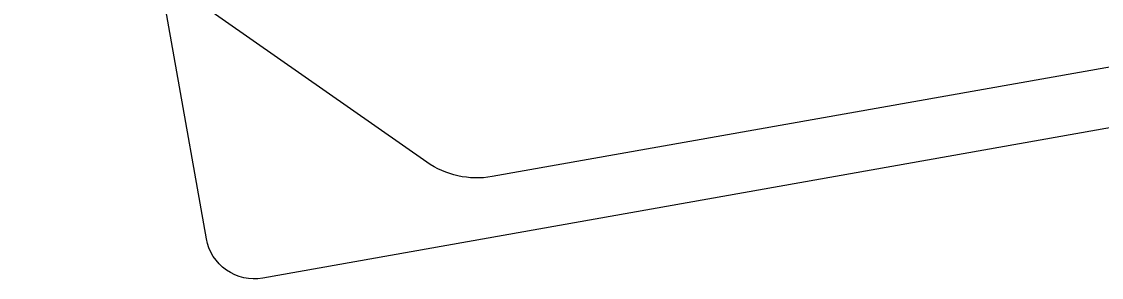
# Model space of a CAD drawing. Header units: millimetres. Extents: x -8689834 to 9420486, y 0 to 166066.
# Drawn here: x -196537.2 to -196530.43, y 105916.05 to 105917.65 of the extents above; entities that cross this region are included whole.
import ezdxf
from ezdxf import colors
from ezdxf.entities.mleader import LeaderData, LeaderLine
from ezdxf.math import Vec2, Vec3

# ---------------------------------------------------------------- set-up
doc = ezdxf.new("R2010")
doc.units = ezdxf.units.MM
doc.header["$MEASUREMENT"] = 0
doc.layers.get('0').update_dxf_attribs({"color": 250, "lineweight": 9})
for name, color, linetype, lineweight in [('_АР ТЕКСТ', 250, 'Continuous', 25), ('АР_Отметки', 250, 'Continuous', 15), ('АР_Размеры', 175, 'Continuous', 9), ('АР_Сущ Несущая стена', 216, 'Continuous', 30)]:
    doc.layers.add(name, color=color, linetype=linetype, lineweight=lineweight)
doc.styles.add('ISOCPEUR', font='isocpeur.ttf', dxfattribs={"width": 0.7})

# ---------------------------------------------------------------- blocks, each defined once
blk = doc.blocks.new('_DotSmall')
at = {"color": 0, "linetype": 'ByBlock', "const_width": 0.5}
blk.add_lwpolyline([(-0.0625, 0, 1), (0.0625, 0, 1)], format="xyb", close=True, dxfattribs=at)

msp = doc.modelspace()

# ---------------------------------------------------------------- linework, layer by layer
at = {"layer": 'АР_Размеры', "color": 5, "lineweight": 0, "ltscale": 100, "transparency": 33554687}
for points in [[(-196524.543, 105922.081, -0.414304), (-196524.8887, 105921.5863), (-196528.6102, 105920.9267, -0.228696), (-196528.9673, 105921.0271, 0.319049), (-196529.4587, 105921.0796, 0.319002), (-196529.6701, 105920.6329), (-196529.4573, 105919.4324, 0.4144), (-196529.2453, 105919.2842), (-196529.0052, 105919.3268, -0.668339), (-196528.8234, 105919.042), (-196529.8111, 105917.6287, -0.198883), (-196530.1651, 105917.4027), (-196534.2468, 105916.6793, -0.198883), (-196534.6568, 105916.7698), (-196536.0701, 105917.7576, -0.668339), (-196535.9972, 105918.0876), (-196535.7571, 105918.1301, 0.4144), (-196535.609, 105918.3421), (-196535.8217, 105919.5426, 0.710202), (-196536.6172, 105919.6713, -0.228696), (-196536.918, 105919.4542), (-196546.0915, 105917.8283, -0.414362)], [(-196524.543, 105922.081, -0.414304), (-196524.8887, 105921.5863), (-196528.6102, 105920.9267, -0.228696), (-196528.9673, 105921.0271, 0.319049), (-196529.4587, 105921.0796, 0.319002), (-196529.6701, 105920.6329), (-196529.4573, 105919.4324, 0.4144), (-196529.2453, 105919.2842), (-196529.0052, 105919.3268, -0.668339), (-196528.8234, 105919.042), (-196529.8111, 105917.6287, -0.198883), (-196530.1651, 105917.4027), (-196534.2468, 105916.6793, -0.198883), (-196534.6568, 105916.7698), (-196536.0701, 105917.7576, -0.668339), (-196535.9972, 105918.0876), (-196535.7571, 105918.1301, 0.4144), (-196535.609, 105918.3421), (-196535.8217, 105919.5426, 0.710202), (-196536.6172, 105919.6713, -0.228696), (-196536.918, 105919.4542), (-196546.0915, 105917.8283, -0.414362)], [(-196524.543, 105922.081, -0.414304), (-196524.8887, 105921.5863), (-196528.6102, 105920.9267, -0.228696), (-196528.9673, 105921.0271, 0.319049), (-196529.4587, 105921.0796, 0.319002), (-196529.6701, 105920.6329), (-196529.4573, 105919.4324, 0.4144), (-196529.2453, 105919.2842), (-196529.0052, 105919.3268, -0.668339), (-196528.8234, 105919.042), (-196529.8111, 105917.6287, -0.198883), (-196530.1651, 105917.4027), (-196534.2468, 105916.6793, -0.198883), (-196534.6568, 105916.7698), (-196536.0701, 105917.7576, -0.668339), (-196535.9972, 105918.0876), (-196535.7571, 105918.1301, 0.4144), (-196535.609, 105918.3421), (-196535.8217, 105919.5426, 0.710202), (-196536.6172, 105919.6713, -0.228696), (-196536.918, 105919.4542), (-196546.0915, 105917.8283, -0.414362)], [(-196524.543, 105922.081, -0.414304), (-196524.8887, 105921.5863), (-196528.6102, 105920.9267, -0.228696), (-196528.9673, 105921.0271, 0.319049), (-196529.4587, 105921.0796, 0.319002), (-196529.6701, 105920.6329), (-196529.4573, 105919.4324, 0.4144), (-196529.2453, 105919.2842), (-196529.0052, 105919.3268, -0.668339), (-196528.8234, 105919.042), (-196529.8111, 105917.6287, -0.198883), (-196530.1651, 105917.4027), (-196534.2468, 105916.6793, -0.198883), (-196534.6568, 105916.7698), (-196536.0701, 105917.7576, -0.668339), (-196535.9972, 105918.0876), (-196535.7571, 105918.1301, 0.4144), (-196535.609, 105918.3421), (-196535.8217, 105919.5426, 0.710202), (-196536.6172, 105919.6713, -0.228696), (-196536.918, 105919.4542), (-196546.0915, 105917.8283, -0.414362)], [(-196524.543, 105922.081, -0.414304), (-196524.8887, 105921.5863), (-196528.6102, 105920.9267, -0.228696), (-196528.9673, 105921.0271, 0.319049), (-196529.4587, 105921.0796, 0.319002), (-196529.6701, 105920.6329), (-196529.4573, 105919.4324, 0.4144), (-196529.2453, 105919.2842), (-196529.0052, 105919.3268, -0.668339), (-196528.8234, 105919.042), (-196529.8111, 105917.6287, -0.198883), (-196530.1651, 105917.4027), (-196534.2468, 105916.6793, -0.198883), (-196534.6568, 105916.7698), (-196536.0701, 105917.7576, -0.668339), (-196535.9972, 105918.0876), (-196535.7571, 105918.1301, 0.4144), (-196535.609, 105918.3421), (-196535.8217, 105919.5426, 0.710202), (-196536.6172, 105919.6713, -0.228696), (-196536.918, 105919.4542), (-196546.0915, 105917.8283, -0.414362)], [(-196524.543, 105922.081, -0.414304), (-196524.8887, 105921.5863), (-196528.6102, 105920.9267, -0.228696), (-196528.9673, 105921.0271, 0.319049), (-196529.4587, 105921.0796, 0.319002), (-196529.6701, 105920.6329), (-196529.4573, 105919.4324, 0.4144), (-196529.2453, 105919.2842), (-196529.0052, 105919.3268, -0.668339), (-196528.8234, 105919.042), (-196529.8111, 105917.6287, -0.198883), (-196530.1651, 105917.4027), (-196534.2468, 105916.6793, -0.198883), (-196534.6568, 105916.7698), (-196536.0701, 105917.7576, -0.668339), (-196535.9972, 105918.0876), (-196535.7571, 105918.1301, 0.4144), (-196535.609, 105918.3421), (-196535.8217, 105919.5426, 0.710202), (-196536.6172, 105919.6713, -0.228696), (-196536.918, 105919.4542), (-196546.0915, 105917.8283, -0.414362)], [(-196524.543, 105922.081, -0.414304), (-196524.8887, 105921.5863), (-196528.6102, 105920.9267, -0.228696), (-196528.9673, 105921.0271, 0.319049), (-196529.4587, 105921.0796, 0.319002), (-196529.6701, 105920.6329), (-196529.4573, 105919.4324, 0.4144), (-196529.2453, 105919.2842), (-196529.0052, 105919.3268, -0.668339), (-196528.8234, 105919.042), (-196529.8111, 105917.6287, -0.198883), (-196530.1651, 105917.4027), (-196534.2468, 105916.6793, -0.198883), (-196534.6568, 105916.7698), (-196536.0701, 105917.7576, -0.668339), (-196535.9972, 105918.0876), (-196535.7571, 105918.1301, 0.4144), (-196535.609, 105918.3421), (-196535.8217, 105919.5426, 0.710202), (-196536.6172, 105919.6713, -0.228696), (-196536.918, 105919.4542), (-196546.0915, 105917.8283, -0.414362)], [(-196524.543, 105922.081, -0.414304), (-196524.8887, 105921.5863), (-196528.6102, 105920.9267, -0.228696), (-196528.9673, 105921.0271, 0.319049), (-196529.4587, 105921.0796, 0.319002), (-196529.6701, 105920.6329), (-196529.4573, 105919.4324, 0.4144), (-196529.2453, 105919.2842), (-196529.0052, 105919.3268, -0.668339), (-196528.8234, 105919.042), (-196529.8111, 105917.6287, -0.198883), (-196530.1651, 105917.4027), (-196534.2468, 105916.6793, -0.198883), (-196534.6568, 105916.7698), (-196536.0701, 105917.7576, -0.668339), (-196535.9972, 105918.0876), (-196535.7571, 105918.1301, 0.4144), (-196535.609, 105918.3421), (-196535.8217, 105919.5426, 0.710202), (-196536.6172, 105919.6713, -0.228696), (-196536.918, 105919.4542), (-196546.0915, 105917.8283, -0.414362)], [(-196524.543, 105922.081, -0.414304), (-196524.8887, 105921.5863), (-196528.6102, 105920.9267, -0.228696), (-196528.9673, 105921.0271, 0.319049), (-196529.4587, 105921.0796, 0.319002), (-196529.6701, 105920.6329), (-196529.4573, 105919.4324, 0.4144), (-196529.2453, 105919.2842), (-196529.0052, 105919.3268, -0.668339), (-196528.8234, 105919.042), (-196529.8111, 105917.6287, -0.198883), (-196530.1651, 105917.4027), (-196534.2468, 105916.6793, -0.198883), (-196534.6568, 105916.7698), (-196536.0701, 105917.7576, -0.668339), (-196535.9972, 105918.0876), (-196535.7571, 105918.1301, 0.4144), (-196535.609, 105918.3421), (-196535.8217, 105919.5426, 0.710202), (-196536.6172, 105919.6713, -0.228696), (-196536.918, 105919.4542), (-196546.0915, 105917.8283, -0.414362)], [(-196524.543, 105922.081, -0.414304), (-196524.8887, 105921.5863), (-196528.6102, 105920.9267, -0.228696), (-196528.9673, 105921.0271, 0.319049), (-196529.4587, 105921.0796, 0.319002), (-196529.6701, 105920.6329), (-196529.4573, 105919.4324, 0.4144), (-196529.2453, 105919.2842), (-196529.0052, 105919.3268, -0.668339), (-196528.8234, 105919.042), (-196529.8111, 105917.6287, -0.198883), (-196530.1651, 105917.4027), (-196534.2468, 105916.6793, -0.198883), (-196534.6568, 105916.7698), (-196536.0701, 105917.7576, -0.668339), (-196535.9972, 105918.0876), (-196535.7571, 105918.1301, 0.4144), (-196535.609, 105918.3421), (-196535.8217, 105919.5426, 0.710202), (-196536.6172, 105919.6713, -0.228696), (-196536.918, 105919.4542), (-196546.0915, 105917.8283, -0.414362)], [(-196524.543, 105922.081, -0.414304), (-196524.8887, 105921.5863), (-196528.6102, 105920.9267, -0.228696), (-196528.9673, 105921.0271, 0.319049), (-196529.4587, 105921.0796, 0.319002), (-196529.6701, 105920.6329), (-196529.4573, 105919.4324, 0.4144), (-196529.2453, 105919.2842), (-196529.0052, 105919.3268, -0.668339), (-196528.8234, 105919.042), (-196529.8111, 105917.6287, -0.198883), (-196530.1651, 105917.4027), (-196534.2468, 105916.6793, -0.198883), (-196534.6568, 105916.7698), (-196536.0701, 105917.7576, -0.668339), (-196535.9972, 105918.0876), (-196535.7571, 105918.1301, 0.4144), (-196535.609, 105918.3421), (-196535.8217, 105919.5426, 0.710202), (-196536.6172, 105919.6713, -0.228696), (-196536.918, 105919.4542), (-196546.0915, 105917.8283, -0.414362)], [(-196524.543, 105922.081, -0.414304), (-196524.8887, 105921.5863), (-196528.6102, 105920.9267, -0.228696), (-196528.9673, 105921.0271, 0.319049), (-196529.4587, 105921.0796, 0.319002), (-196529.6701, 105920.6329), (-196529.4573, 105919.4324, 0.4144), (-196529.2453, 105919.2842), (-196529.0052, 105919.3268, -0.668339), (-196528.8234, 105919.042), (-196529.8111, 105917.6287, -0.198883), (-196530.1651, 105917.4027), (-196534.2468, 105916.6793, -0.198883), (-196534.6568, 105916.7698), (-196536.0701, 105917.7576, -0.668339), (-196535.9972, 105918.0876), (-196535.7571, 105918.1301, 0.4144), (-196535.609, 105918.3421), (-196535.8217, 105919.5426, 0.710202), (-196536.6172, 105919.6713, -0.228696), (-196536.918, 105919.4542), (-196546.0915, 105917.8283, -0.414362)], [(-196524.543, 105922.081, -0.414304), (-196524.8887, 105921.5863), (-196528.6102, 105920.9267, -0.228696), (-196528.9673, 105921.0271, 0.319049), (-196529.4587, 105921.0796, 0.319002), (-196529.6701, 105920.6329), (-196529.4573, 105919.4324, 0.4144), (-196529.2453, 105919.2842), (-196529.0052, 105919.3268, -0.668339), (-196528.8234, 105919.042), (-196529.8111, 105917.6287, -0.198883), (-196530.1651, 105917.4027), (-196534.2468, 105916.6793, -0.198883), (-196534.6568, 105916.7698), (-196536.0701, 105917.7576, -0.668339), (-196535.9972, 105918.0876), (-196535.7571, 105918.1301, 0.4144), (-196535.609, 105918.3421), (-196535.8217, 105919.5426, 0.710202), (-196536.6172, 105919.6713, -0.228696), (-196536.918, 105919.4542), (-196546.0915, 105917.8283, -0.414362)], [(-196524.543, 105922.081, -0.414304), (-196524.8887, 105921.5863), (-196528.6102, 105920.9267, -0.228696), (-196528.9673, 105921.0271, 0.319049), (-196529.4587, 105921.0796, 0.319002), (-196529.6701, 105920.6329), (-196529.4573, 105919.4324, 0.4144), (-196529.2453, 105919.2842), (-196529.0052, 105919.3268, -0.668339), (-196528.8234, 105919.042), (-196529.8111, 105917.6287, -0.198883), (-196530.1651, 105917.4027), (-196534.2468, 105916.6793, -0.198883), (-196534.6568, 105916.7698), (-196536.0701, 105917.7576, -0.668339), (-196535.9972, 105918.0876), (-196535.7571, 105918.1301, 0.4144), (-196535.609, 105918.3421), (-196535.8217, 105919.5426, 0.710202), (-196536.6172, 105919.6713, -0.228696), (-196536.918, 105919.4542), (-196546.0915, 105917.8283, -0.414362)], [(-196524.543, 105922.081, -0.414304), (-196524.8887, 105921.5863), (-196528.6102, 105920.9267, -0.228696), (-196528.9673, 105921.0271, 0.319049), (-196529.4587, 105921.0796, 0.319002), (-196529.6701, 105920.6329), (-196529.4573, 105919.4324, 0.4144), (-196529.2453, 105919.2842), (-196529.0052, 105919.3268, -0.668339), (-196528.8234, 105919.042), (-196529.8111, 105917.6287, -0.198883), (-196530.1651, 105917.4027), (-196534.2468, 105916.6793, -0.198883), (-196534.6568, 105916.7698), (-196536.0701, 105917.7576, -0.668339), (-196535.9972, 105918.0876), (-196535.7571, 105918.1301, 0.4144), (-196535.609, 105918.3421), (-196535.8217, 105919.5426, 0.710202), (-196536.6172, 105919.6713, -0.228696), (-196536.918, 105919.4542), (-196546.0915, 105917.8283, -0.414362)], [(-196524.543, 105922.081, -0.414304), (-196524.8887, 105921.5863), (-196528.6102, 105920.9267, -0.228696), (-196528.9673, 105921.0271, 0.319049), (-196529.4587, 105921.0796, 0.319002), (-196529.6701, 105920.6329), (-196529.4573, 105919.4324, 0.4144), (-196529.2453, 105919.2842), (-196529.0052, 105919.3268, -0.668339), (-196528.8234, 105919.042), (-196529.8111, 105917.6287, -0.198883), (-196530.1651, 105917.4027), (-196534.2468, 105916.6793, -0.198883), (-196534.6568, 105916.7698), (-196536.0701, 105917.7576, -0.668339), (-196535.9972, 105918.0876), (-196535.7571, 105918.1301, 0.4144), (-196535.609, 105918.3421), (-196535.8217, 105919.5426, 0.710202), (-196536.6172, 105919.6713, -0.228696), (-196536.918, 105919.4542), (-196546.0915, 105917.8283, -0.414362)], [(-196524.543, 105922.081, -0.414304), (-196524.8887, 105921.5863), (-196528.6102, 105920.9267, -0.228696), (-196528.9673, 105921.0271, 0.319049), (-196529.4587, 105921.0796, 0.319002), (-196529.6701, 105920.6329), (-196529.4573, 105919.4324, 0.4144), (-196529.2453, 105919.2842), (-196529.0052, 105919.3268, -0.668339), (-196528.8234, 105919.042), (-196529.8111, 105917.6287, -0.198883), (-196530.1651, 105917.4027), (-196534.2468, 105916.6793, -0.198883), (-196534.6568, 105916.7698), (-196536.0701, 105917.7576, -0.668339), (-196535.9972, 105918.0876), (-196535.7571, 105918.1301, 0.4144), (-196535.609, 105918.3421), (-196535.8217, 105919.5426, 0.710202), (-196536.6172, 105919.6713, -0.228696), (-196536.918, 105919.4542), (-196546.0915, 105917.8283, -0.414362)], [(-196524.543, 105922.081, -0.414304), (-196524.8887, 105921.5863), (-196528.6102, 105920.9267, -0.228696), (-196528.9673, 105921.0271, 0.319049), (-196529.4587, 105921.0796, 0.319002), (-196529.6701, 105920.6329), (-196529.4573, 105919.4324, 0.4144), (-196529.2453, 105919.2842), (-196529.0052, 105919.3268, -0.668339), (-196528.8234, 105919.042), (-196529.8111, 105917.6287, -0.198883), (-196530.1651, 105917.4027), (-196534.2468, 105916.6793, -0.198883), (-196534.6568, 105916.7698), (-196536.0701, 105917.7576, -0.668339), (-196535.9972, 105918.0876), (-196535.7571, 105918.1301, 0.4144), (-196535.609, 105918.3421), (-196535.8217, 105919.5426, 0.710202), (-196536.6172, 105919.6713, -0.228696), (-196536.918, 105919.4542), (-196546.0915, 105917.8283, -0.414362)], [(-196524.543, 105922.081, -0.414304), (-196524.8887, 105921.5863), (-196528.6102, 105920.9267, -0.228696), (-196528.9673, 105921.0271, 0.319049), (-196529.4587, 105921.0796, 0.319002), (-196529.6701, 105920.6329), (-196529.4573, 105919.4324, 0.4144), (-196529.2453, 105919.2842), (-196529.0052, 105919.3268, -0.668339), (-196528.8234, 105919.042), (-196529.8111, 105917.6287, -0.198883), (-196530.1651, 105917.4027), (-196534.2468, 105916.6793, -0.198883), (-196534.6568, 105916.7698), (-196536.0701, 105917.7576, -0.668339), (-196535.9972, 105918.0876), (-196535.7571, 105918.1301, 0.4144), (-196535.609, 105918.3421), (-196535.8217, 105919.5426, 0.710202), (-196536.6172, 105919.6713, -0.228696), (-196536.918, 105919.4542), (-196546.0915, 105917.8283, -0.414362)], [(-196524.543, 105922.081, -0.414304), (-196524.8887, 105921.5863), (-196528.6102, 105920.9267, -0.228696), (-196528.9673, 105921.0271, 0.319049), (-196529.4587, 105921.0796, 0.319002), (-196529.6701, 105920.6329), (-196529.4573, 105919.4324, 0.4144), (-196529.2453, 105919.2842), (-196529.0052, 105919.3268, -0.668339), (-196528.8234, 105919.042), (-196529.8111, 105917.6287, -0.198883), (-196530.1651, 105917.4027), (-196534.2468, 105916.6793, -0.198883), (-196534.6568, 105916.7698), (-196536.0701, 105917.7576, -0.668339), (-196535.9972, 105918.0876), (-196535.7571, 105918.1301, 0.4144), (-196535.609, 105918.3421), (-196535.8217, 105919.5426, 0.710202), (-196536.6172, 105919.6713, -0.228696), (-196536.918, 105919.4542), (-196546.0915, 105917.8283, -0.414362)], [(-196524.543, 105922.081, -0.414304), (-196524.8887, 105921.5863), (-196528.6102, 105920.9267, -0.228696), (-196528.9673, 105921.0271, 0.319049), (-196529.4587, 105921.0796, 0.319002), (-196529.6701, 105920.6329), (-196529.4573, 105919.4324, 0.4144), (-196529.2453, 105919.2842), (-196529.0052, 105919.3268, -0.668339), (-196528.8234, 105919.042), (-196529.8111, 105917.6287, -0.198883), (-196530.1651, 105917.4027), (-196534.2468, 105916.6793, -0.198883), (-196534.6568, 105916.7698), (-196536.0701, 105917.7576, -0.668339), (-196535.9972, 105918.0876), (-196535.7571, 105918.1301, 0.4144), (-196535.609, 105918.3421), (-196535.8217, 105919.5426, 0.710202), (-196536.6172, 105919.6713, -0.228696), (-196536.918, 105919.4542), (-196546.0915, 105917.8283, -0.414362)], [(-196524.543, 105922.081, -0.414304), (-196524.8887, 105921.5863), (-196528.6102, 105920.9267, -0.228696), (-196528.9673, 105921.0271, 0.319049), (-196529.4587, 105921.0796, 0.319002), (-196529.6701, 105920.6329), (-196529.4573, 105919.4324, 0.4144), (-196529.2453, 105919.2842), (-196529.0052, 105919.3268, -0.668339), (-196528.8234, 105919.042), (-196529.8111, 105917.6287, -0.198883), (-196530.1651, 105917.4027), (-196534.2468, 105916.6793, -0.198883), (-196534.6568, 105916.7698), (-196536.0701, 105917.7576, -0.668339), (-196535.9972, 105918.0876), (-196535.7571, 105918.1301, 0.4144), (-196535.609, 105918.3421), (-196535.8217, 105919.5426, 0.710202), (-196536.6172, 105919.6713, -0.228696), (-196536.918, 105919.4542), (-196546.0915, 105917.8283, -0.414362)], [(-196524.543, 105922.081, -0.414304), (-196524.8887, 105921.5863), (-196528.6102, 105920.9267, -0.228696), (-196528.9673, 105921.0271, 0.319049), (-196529.4587, 105921.0796, 0.319002), (-196529.6701, 105920.6329), (-196529.4573, 105919.4324, 0.4144), (-196529.2453, 105919.2842), (-196529.0052, 105919.3268, -0.668339), (-196528.8234, 105919.042), (-196529.8111, 105917.6287, -0.198883), (-196530.1651, 105917.4027), (-196534.2468, 105916.6793, -0.198883), (-196534.6568, 105916.7698), (-196536.0701, 105917.7576, -0.668339), (-196535.9972, 105918.0876), (-196535.7571, 105918.1301, 0.4144), (-196535.609, 105918.3421), (-196535.8217, 105919.5426, 0.710202), (-196536.6172, 105919.6713, -0.228696), (-196536.918, 105919.4542), (-196546.0915, 105917.8283, -0.414362)], [(-196524.543, 105922.081, -0.414304), (-196524.8887, 105921.5863), (-196528.6102, 105920.9267, -0.228696), (-196528.9673, 105921.0271, 0.319049), (-196529.4587, 105921.0796, 0.319002), (-196529.6701, 105920.6329), (-196529.4573, 105919.4324, 0.4144), (-196529.2453, 105919.2842), (-196529.0052, 105919.3268, -0.668339), (-196528.8234, 105919.042), (-196529.8111, 105917.6287, -0.198883), (-196530.1651, 105917.4027), (-196534.2468, 105916.6793, -0.198883), (-196534.6568, 105916.7698), (-196536.0701, 105917.7576, -0.668339), (-196535.9972, 105918.0876), (-196535.7571, 105918.1301, 0.4144), (-196535.609, 105918.3421), (-196535.8217, 105919.5426, 0.710202), (-196536.6172, 105919.6713, -0.228696), (-196536.918, 105919.4542), (-196546.0915, 105917.8283, -0.414362)], [(-196524.543, 105922.081, -0.414304), (-196524.8887, 105921.5863), (-196528.6102, 105920.9267, -0.228696), (-196528.9673, 105921.0271, 0.319049), (-196529.4587, 105921.0796, 0.319002), (-196529.6701, 105920.6329), (-196529.4573, 105919.4324, 0.4144), (-196529.2453, 105919.2842), (-196529.0052, 105919.3268, -0.668339), (-196528.8234, 105919.042), (-196529.8111, 105917.6287, -0.198883), (-196530.1651, 105917.4027), (-196534.2468, 105916.6793, -0.198883), (-196534.6568, 105916.7698), (-196536.0701, 105917.7576, -0.668339), (-196535.9972, 105918.0876), (-196535.7571, 105918.1301, 0.4144), (-196535.609, 105918.3421), (-196535.8217, 105919.5426, 0.710202), (-196536.6172, 105919.6713, -0.228696), (-196536.918, 105919.4542), (-196546.0915, 105917.8283, -0.414362)], [(-196524.543, 105922.081, -0.414304), (-196524.8887, 105921.5863), (-196528.6102, 105920.9267, -0.228696), (-196528.9673, 105921.0271, 0.319049), (-196529.4587, 105921.0796, 0.319002), (-196529.6701, 105920.6329), (-196529.4573, 105919.4324, 0.4144), (-196529.2453, 105919.2842), (-196529.0052, 105919.3268, -0.668339), (-196528.8234, 105919.042), (-196529.8111, 105917.6287, -0.198883), (-196530.1651, 105917.4027), (-196534.2468, 105916.6793, -0.198883), (-196534.6568, 105916.7698), (-196536.0701, 105917.7576, -0.668339), (-196535.9972, 105918.0876), (-196535.7571, 105918.1301, 0.4144), (-196535.609, 105918.3421), (-196535.8217, 105919.5426, 0.710202), (-196536.6172, 105919.6713, -0.228696), (-196536.918, 105919.4542), (-196546.0915, 105917.8283, -0.414362)], [(-196524.543, 105922.081, -0.414304), (-196524.8887, 105921.5863), (-196528.6102, 105920.9267, -0.228696), (-196528.9673, 105921.0271, 0.319049), (-196529.4587, 105921.0796, 0.319002), (-196529.6701, 105920.6329), (-196529.4573, 105919.4324, 0.4144), (-196529.2453, 105919.2842), (-196529.0052, 105919.3268, -0.668339), (-196528.8234, 105919.042), (-196529.8111, 105917.6287, -0.198883), (-196530.1651, 105917.4027), (-196534.2468, 105916.6793, -0.198883), (-196534.6568, 105916.7698), (-196536.0701, 105917.7576, -0.668339), (-196535.9972, 105918.0876), (-196535.7571, 105918.1301, 0.4144), (-196535.609, 105918.3421), (-196535.8217, 105919.5426, 0.710202), (-196536.6172, 105919.6713, -0.228696), (-196536.918, 105919.4542), (-196546.0915, 105917.8283, -0.414362)], [(-196524.543, 105922.081, -0.414304), (-196524.8887, 105921.5863), (-196528.6102, 105920.9267, -0.228696), (-196528.9673, 105921.0271, 0.319049), (-196529.4587, 105921.0796, 0.319002), (-196529.6701, 105920.6329), (-196529.4573, 105919.4324, 0.4144), (-196529.2453, 105919.2842), (-196529.0052, 105919.3268, -0.668339), (-196528.8234, 105919.042), (-196529.8111, 105917.6287, -0.198883), (-196530.1651, 105917.4027), (-196534.2468, 105916.6793, -0.198883), (-196534.6568, 105916.7698), (-196536.0701, 105917.7576, -0.668339), (-196535.9972, 105918.0876), (-196535.7571, 105918.1301, 0.4144), (-196535.609, 105918.3421), (-196535.8217, 105919.5426, 0.710202), (-196536.6172, 105919.6713, -0.228696), (-196536.918, 105919.4542), (-196546.0915, 105917.8283, -0.414362)], [(-196524.543, 105922.081, -0.414304), (-196524.8887, 105921.5863), (-196528.6102, 105920.9267, -0.228696), (-196528.9673, 105921.0271, 0.319049), (-196529.4587, 105921.0796, 0.319002), (-196529.6701, 105920.6329), (-196529.4573, 105919.4324, 0.4144), (-196529.2453, 105919.2842), (-196529.0052, 105919.3268, -0.668339), (-196528.8234, 105919.042), (-196529.8111, 105917.6287, -0.198883), (-196530.1651, 105917.4027), (-196534.2468, 105916.6793, -0.198883), (-196534.6568, 105916.7698), (-196536.0701, 105917.7576, -0.668339), (-196535.9972, 105918.0876), (-196535.7571, 105918.1301, 0.4144), (-196535.609, 105918.3421), (-196535.8217, 105919.5426, 0.710202), (-196536.6172, 105919.6713, -0.228696), (-196536.918, 105919.4542), (-196546.0915, 105917.8283, -0.414362)], [(-196524.543, 105922.081, -0.414304), (-196524.8887, 105921.5863), (-196528.6102, 105920.9267, -0.228696), (-196528.9673, 105921.0271, 0.319049), (-196529.4587, 105921.0796, 0.319002), (-196529.6701, 105920.6329), (-196529.4573, 105919.4324, 0.4144), (-196529.2453, 105919.2842), (-196529.0052, 105919.3268, -0.668339), (-196528.8234, 105919.042), (-196529.8111, 105917.6287, -0.198883), (-196530.1651, 105917.4027), (-196534.2468, 105916.6793, -0.198883), (-196534.6568, 105916.7698), (-196536.0701, 105917.7576, -0.668339), (-196535.9972, 105918.0876), (-196535.7571, 105918.1301, 0.4144), (-196535.609, 105918.3421), (-196535.8217, 105919.5426, 0.710202), (-196536.6172, 105919.6713, -0.228696), (-196536.918, 105919.4542), (-196546.0915, 105917.8283, -0.414362)], [(-196524.543, 105922.081, -0.414304), (-196524.8887, 105921.5863), (-196528.6102, 105920.9267, -0.228696), (-196528.9673, 105921.0271, 0.319049), (-196529.4587, 105921.0796, 0.319002), (-196529.6701, 105920.6329), (-196529.4573, 105919.4324, 0.4144), (-196529.2453, 105919.2842), (-196529.0052, 105919.3268, -0.668339), (-196528.8234, 105919.042), (-196529.8111, 105917.6287, -0.198883), (-196530.1651, 105917.4027), (-196534.2468, 105916.6793, -0.198883), (-196534.6568, 105916.7698), (-196536.0701, 105917.7576, -0.668339), (-196535.9972, 105918.0876), (-196535.7571, 105918.1301, 0.4144), (-196535.609, 105918.3421), (-196535.8217, 105919.5426, 0.710202), (-196536.6172, 105919.6713, -0.228696), (-196536.918, 105919.4542), (-196546.0915, 105917.8283, -0.414362)], [(-196524.543, 105922.081, -0.414304), (-196524.8887, 105921.5863), (-196528.6102, 105920.9267, -0.228696), (-196528.9673, 105921.0271, 0.319049), (-196529.4587, 105921.0796, 0.319002), (-196529.6701, 105920.6329), (-196529.4573, 105919.4324, 0.4144), (-196529.2453, 105919.2842), (-196529.0052, 105919.3268, -0.668339), (-196528.8234, 105919.042), (-196529.8111, 105917.6287, -0.198883), (-196530.1651, 105917.4027), (-196534.2468, 105916.6793, -0.198883), (-196534.6568, 105916.7698), (-196536.0701, 105917.7576, -0.668339), (-196535.9972, 105918.0876), (-196535.7571, 105918.1301, 0.4144), (-196535.609, 105918.3421), (-196535.8217, 105919.5426, 0.710202), (-196536.6172, 105919.6713, -0.228696), (-196536.918, 105919.4542), (-196546.0915, 105917.8283, -0.414362)], [(-196524.543, 105922.081, -0.414304), (-196524.8887, 105921.5863), (-196528.6102, 105920.9267, -0.228696), (-196528.9673, 105921.0271, 0.319049), (-196529.4587, 105921.0796, 0.319002), (-196529.6701, 105920.6329), (-196529.4573, 105919.4324, 0.4144), (-196529.2453, 105919.2842), (-196529.0052, 105919.3268, -0.668339), (-196528.8234, 105919.042), (-196529.8111, 105917.6287, -0.198883), (-196530.1651, 105917.4027), (-196534.2468, 105916.6793, -0.198883), (-196534.6568, 105916.7698), (-196536.0701, 105917.7576, -0.668339), (-196535.9972, 105918.0876), (-196535.7571, 105918.1301, 0.4144), (-196535.609, 105918.3421), (-196535.8217, 105919.5426, 0.710202), (-196536.6172, 105919.6713, -0.228696), (-196536.918, 105919.4542), (-196546.0915, 105917.8283, -0.414362)], [(-196524.543, 105922.081, -0.414304), (-196524.8887, 105921.5863), (-196528.6102, 105920.9267, -0.228696), (-196528.9673, 105921.0271, 0.319049), (-196529.4587, 105921.0796, 0.319002), (-196529.6701, 105920.6329), (-196529.4573, 105919.4324, 0.4144), (-196529.2453, 105919.2842), (-196529.0052, 105919.3268, -0.668339), (-196528.8234, 105919.042), (-196529.8111, 105917.6287, -0.198883), (-196530.1651, 105917.4027), (-196534.2468, 105916.6793, -0.198883), (-196534.6568, 105916.7698), (-196536.0701, 105917.7576, -0.668339), (-196535.9972, 105918.0876), (-196535.7571, 105918.1301, 0.4144), (-196535.609, 105918.3421), (-196535.8217, 105919.5426, 0.710202), (-196536.6172, 105919.6713, -0.228696), (-196536.918, 105919.4542), (-196546.0915, 105917.8283, -0.414362)], [(-196524.543, 105922.081, -0.414304), (-196524.8887, 105921.5863), (-196528.6102, 105920.9267, -0.228696), (-196528.9673, 105921.0271, 0.319049), (-196529.4587, 105921.0796, 0.319002), (-196529.6701, 105920.6329), (-196529.4573, 105919.4324, 0.4144), (-196529.2453, 105919.2842), (-196529.0052, 105919.3268, -0.668339), (-196528.8234, 105919.042), (-196529.8111, 105917.6287, -0.198883), (-196530.1651, 105917.4027), (-196534.2468, 105916.6793, -0.198883), (-196534.6568, 105916.7698), (-196536.0701, 105917.7576, -0.668339), (-196535.9972, 105918.0876), (-196535.7571, 105918.1301, 0.4144), (-196535.609, 105918.3421), (-196535.8217, 105919.5426, 0.710202), (-196536.6172, 105919.6713, -0.228696), (-196536.918, 105919.4542), (-196546.0915, 105917.8283, -0.414362)], [(-196524.543, 105922.081, -0.414304), (-196524.8887, 105921.5863), (-196528.6102, 105920.9267, -0.228696), (-196528.9673, 105921.0271, 0.319049), (-196529.4587, 105921.0796, 0.319002), (-196529.6701, 105920.6329), (-196529.4573, 105919.4324, 0.4144), (-196529.2453, 105919.2842), (-196529.0052, 105919.3268, -0.668339), (-196528.8234, 105919.042), (-196529.8111, 105917.6287, -0.198883), (-196530.1651, 105917.4027), (-196534.2468, 105916.6793, -0.198883), (-196534.6568, 105916.7698), (-196536.0701, 105917.7576, -0.668339), (-196535.9972, 105918.0876), (-196535.7571, 105918.1301, 0.4144), (-196535.609, 105918.3421), (-196535.8217, 105919.5426, 0.710202), (-196536.6172, 105919.6713, -0.228696), (-196536.918, 105919.4542), (-196546.0915, 105917.8283, -0.414362)], [(-196525.9102, 105911.1225), (-196525.0167, 105915.8623, 0.249629), (-196525.1627, 105916.3568), (-196526.0532, 105917.1895, -0.267349), (-196526.3128, 105918.1908), (-196525.4816, 105921.186, 0.551224), (-196525.8286, 105921.567), (-196529.1901, 105920.9712), (-196529.7052, 105920.3846), (-196529.5989, 105919.7844), (-196528.5184, 105919.9759), (-196528.2418, 105918.4152, -0.414326), (-196529.0814, 105917.2139), (-196535.6842, 105916.0436, -0.414362), (-196536.0376, 105916.2905), (-196536.4419, 105918.5715), (-196535.4814, 105918.7417), (-196535.5878, 105919.342), (-196536.1531, 105919.7371), (-196575.7752, 105912.7146)], [(-196525.9102, 105911.1225), (-196525.0167, 105915.8623, 0.249629), (-196525.1627, 105916.3568), (-196526.0532, 105917.1895, -0.267349), (-196526.3128, 105918.1908), (-196525.4816, 105921.186, 0.551224), (-196525.8286, 105921.567), (-196529.1901, 105920.9712), (-196529.7052, 105920.3846), (-196529.5989, 105919.7844), (-196528.5184, 105919.9759), (-196528.2418, 105918.4152, -0.414326), (-196529.0814, 105917.2139), (-196535.6842, 105916.0436, -0.414362), (-196536.0376, 105916.2905), (-196536.4419, 105918.5715), (-196535.4814, 105918.7417), (-196535.5878, 105919.342), (-196536.1531, 105919.7371), (-196575.7752, 105912.7146)], [(-196525.9102, 105911.1225), (-196525.0167, 105915.8623, 0.249629), (-196525.1627, 105916.3568), (-196526.0532, 105917.1895, -0.267349), (-196526.3128, 105918.1908), (-196525.4816, 105921.186, 0.551224), (-196525.8286, 105921.567), (-196529.1901, 105920.9712), (-196529.7052, 105920.3846), (-196529.5989, 105919.7844), (-196528.5184, 105919.9759), (-196528.2418, 105918.4152, -0.414326), (-196529.0814, 105917.2139), (-196535.6842, 105916.0436, -0.414362), (-196536.0376, 105916.2905), (-196536.4419, 105918.5715), (-196535.4814, 105918.7417), (-196535.5878, 105919.342), (-196536.1531, 105919.7371), (-196575.7752, 105912.7146)], [(-196525.9102, 105911.1225), (-196525.0167, 105915.8623, 0.249629), (-196525.1627, 105916.3568), (-196526.0532, 105917.1895, -0.267349), (-196526.3128, 105918.1908), (-196525.4816, 105921.186, 0.551224), (-196525.8286, 105921.567), (-196529.1901, 105920.9712), (-196529.7052, 105920.3846), (-196529.5989, 105919.7844), (-196528.5184, 105919.9759), (-196528.2418, 105918.4152, -0.414326), (-196529.0814, 105917.2139), (-196535.6842, 105916.0436, -0.414362), (-196536.0376, 105916.2905), (-196536.4419, 105918.5715), (-196535.4814, 105918.7417), (-196535.5878, 105919.342), (-196536.1531, 105919.7371), (-196575.7752, 105912.7146)], [(-196525.9102, 105911.1225), (-196525.0167, 105915.8623, 0.249629), (-196525.1627, 105916.3568), (-196526.0532, 105917.1895, -0.267349), (-196526.3128, 105918.1908), (-196525.4816, 105921.186, 0.551224), (-196525.8286, 105921.567), (-196529.1901, 105920.9712), (-196529.7052, 105920.3846), (-196529.5989, 105919.7844), (-196528.5184, 105919.9759), (-196528.2418, 105918.4152, -0.414326), (-196529.0814, 105917.2139), (-196535.6842, 105916.0436, -0.414362), (-196536.0376, 105916.2905), (-196536.4419, 105918.5715), (-196535.4814, 105918.7417), (-196535.5878, 105919.342), (-196536.1531, 105919.7371), (-196575.7752, 105912.7146)], [(-196525.9102, 105911.1225), (-196525.0167, 105915.8623, 0.249629), (-196525.1627, 105916.3568), (-196526.0532, 105917.1895, -0.267349), (-196526.3128, 105918.1908), (-196525.4816, 105921.186, 0.551224), (-196525.8286, 105921.567), (-196529.1901, 105920.9712), (-196529.7052, 105920.3846), (-196529.5989, 105919.7844), (-196528.5184, 105919.9759), (-196528.2418, 105918.4152, -0.414326), (-196529.0814, 105917.2139), (-196535.6842, 105916.0436, -0.414362), (-196536.0376, 105916.2905), (-196536.4419, 105918.5715), (-196535.4814, 105918.7417), (-196535.5878, 105919.342), (-196536.1531, 105919.7371), (-196575.7752, 105912.7146)], [(-196525.9102, 105911.1225), (-196525.0167, 105915.8623, 0.249629), (-196525.1627, 105916.3568), (-196526.0532, 105917.1895, -0.267349), (-196526.3128, 105918.1908), (-196525.4816, 105921.186, 0.551224), (-196525.8286, 105921.567), (-196529.1901, 105920.9712), (-196529.7052, 105920.3846), (-196529.5989, 105919.7844), (-196528.5184, 105919.9759), (-196528.2418, 105918.4152, -0.414326), (-196529.0814, 105917.2139), (-196535.6842, 105916.0436, -0.414362), (-196536.0376, 105916.2905), (-196536.4419, 105918.5715), (-196535.4814, 105918.7417), (-196535.5878, 105919.342), (-196536.1531, 105919.7371), (-196575.7752, 105912.7146)], [(-196525.9102, 105911.1225), (-196525.0167, 105915.8623, 0.249629), (-196525.1627, 105916.3568), (-196526.0532, 105917.1895, -0.267349), (-196526.3128, 105918.1908), (-196525.4816, 105921.186, 0.551224), (-196525.8286, 105921.567), (-196529.1901, 105920.9712), (-196529.7052, 105920.3846), (-196529.5989, 105919.7844), (-196528.5184, 105919.9759), (-196528.2418, 105918.4152, -0.414326), (-196529.0814, 105917.2139), (-196535.6842, 105916.0436, -0.414362), (-196536.0376, 105916.2905), (-196536.4419, 105918.5715), (-196535.4814, 105918.7417), (-196535.5878, 105919.342), (-196536.1531, 105919.7371), (-196575.7752, 105912.7146)], [(-196525.9102, 105911.1225), (-196525.0167, 105915.8623, 0.249629), (-196525.1627, 105916.3568), (-196526.0532, 105917.1895, -0.267349), (-196526.3128, 105918.1908), (-196525.4816, 105921.186, 0.551224), (-196525.8286, 105921.567), (-196529.1901, 105920.9712), (-196529.7052, 105920.3846), (-196529.5989, 105919.7844), (-196528.5184, 105919.9759), (-196528.2418, 105918.4152, -0.414326), (-196529.0814, 105917.2139), (-196535.6842, 105916.0436, -0.414362), (-196536.0376, 105916.2905), (-196536.4419, 105918.5715), (-196535.4814, 105918.7417), (-196535.5878, 105919.342), (-196536.1531, 105919.7371), (-196575.7752, 105912.7146)], [(-196525.9102, 105911.1225), (-196525.0167, 105915.8623, 0.249629), (-196525.1627, 105916.3568), (-196526.0532, 105917.1895, -0.267349), (-196526.3128, 105918.1908), (-196525.4816, 105921.186, 0.551224), (-196525.8286, 105921.567), (-196529.1901, 105920.9712), (-196529.7052, 105920.3846), (-196529.5989, 105919.7844), (-196528.5184, 105919.9759), (-196528.2418, 105918.4152, -0.414326), (-196529.0814, 105917.2139), (-196535.6842, 105916.0436, -0.414362), (-196536.0376, 105916.2905), (-196536.4419, 105918.5715), (-196535.4814, 105918.7417), (-196535.5878, 105919.342), (-196536.1531, 105919.7371), (-196575.7752, 105912.7146)], [(-196525.9102, 105911.1225), (-196525.0167, 105915.8623, 0.249629), (-196525.1627, 105916.3568), (-196526.0532, 105917.1895, -0.267349), (-196526.3128, 105918.1908), (-196525.4816, 105921.186, 0.551224), (-196525.8286, 105921.567), (-196529.1901, 105920.9712), (-196529.7052, 105920.3846), (-196529.5989, 105919.7844), (-196528.5184, 105919.9759), (-196528.2418, 105918.4152, -0.414326), (-196529.0814, 105917.2139), (-196535.6842, 105916.0436, -0.414362), (-196536.0376, 105916.2905), (-196536.4419, 105918.5715), (-196535.4814, 105918.7417), (-196535.5878, 105919.342), (-196536.1531, 105919.7371), (-196575.7752, 105912.7146)], [(-196525.9102, 105911.1225), (-196525.0167, 105915.8623, 0.249629), (-196525.1627, 105916.3568), (-196526.0532, 105917.1895, -0.267349), (-196526.3128, 105918.1908), (-196525.4816, 105921.186, 0.551224), (-196525.8286, 105921.567), (-196529.1901, 105920.9712), (-196529.7052, 105920.3846), (-196529.5989, 105919.7844), (-196528.5184, 105919.9759), (-196528.2418, 105918.4152, -0.414326), (-196529.0814, 105917.2139), (-196535.6842, 105916.0436, -0.414362), (-196536.0376, 105916.2905), (-196536.4419, 105918.5715), (-196535.4814, 105918.7417), (-196535.5878, 105919.342), (-196536.1531, 105919.7371), (-196575.7752, 105912.7146)], [(-196525.9102, 105911.1225), (-196525.0167, 105915.8623, 0.249629), (-196525.1627, 105916.3568), (-196526.0532, 105917.1895, -0.267349), (-196526.3128, 105918.1908), (-196525.4816, 105921.186, 0.551224), (-196525.8286, 105921.567), (-196529.1901, 105920.9712), (-196529.7052, 105920.3846), (-196529.5989, 105919.7844), (-196528.5184, 105919.9759), (-196528.2418, 105918.4152, -0.414326), (-196529.0814, 105917.2139), (-196535.6842, 105916.0436, -0.414362), (-196536.0376, 105916.2905), (-196536.4419, 105918.5715), (-196535.4814, 105918.7417), (-196535.5878, 105919.342), (-196536.1531, 105919.7371), (-196575.7752, 105912.7146)], [(-196525.9102, 105911.1225), (-196525.0167, 105915.8623, 0.249629), (-196525.1627, 105916.3568), (-196526.0532, 105917.1895, -0.267349), (-196526.3128, 105918.1908), (-196525.4816, 105921.186, 0.551224), (-196525.8286, 105921.567), (-196529.1901, 105920.9712), (-196529.7052, 105920.3846), (-196529.5989, 105919.7844), (-196528.5184, 105919.9759), (-196528.2418, 105918.4152, -0.414326), (-196529.0814, 105917.2139), (-196535.6842, 105916.0436, -0.414362), (-196536.0376, 105916.2905), (-196536.4419, 105918.5715), (-196535.4814, 105918.7417), (-196535.5878, 105919.342), (-196536.1531, 105919.7371), (-196575.7752, 105912.7146)], [(-196525.9102, 105911.1225), (-196525.0167, 105915.8623, 0.249629), (-196525.1627, 105916.3568), (-196526.0532, 105917.1895, -0.267349), (-196526.3128, 105918.1908), (-196525.4816, 105921.186, 0.551224), (-196525.8286, 105921.567), (-196529.1901, 105920.9712), (-196529.7052, 105920.3846), (-196529.5989, 105919.7844), (-196528.5184, 105919.9759), (-196528.2418, 105918.4152, -0.414326), (-196529.0814, 105917.2139), (-196535.6842, 105916.0436, -0.414362), (-196536.0376, 105916.2905), (-196536.4419, 105918.5715), (-196535.4814, 105918.7417), (-196535.5878, 105919.342), (-196536.1531, 105919.7371), (-196575.7752, 105912.7146)], [(-196525.9102, 105911.1225), (-196525.0167, 105915.8623, 0.249629), (-196525.1627, 105916.3568), (-196526.0532, 105917.1895, -0.267349), (-196526.3128, 105918.1908), (-196525.4816, 105921.186, 0.551224), (-196525.8286, 105921.567), (-196529.1901, 105920.9712), (-196529.7052, 105920.3846), (-196529.5989, 105919.7844), (-196528.5184, 105919.9759), (-196528.2418, 105918.4152, -0.414326), (-196529.0814, 105917.2139), (-196535.6842, 105916.0436, -0.414362), (-196536.0376, 105916.2905), (-196536.4419, 105918.5715), (-196535.4814, 105918.7417), (-196535.5878, 105919.342), (-196536.1531, 105919.7371), (-196575.7752, 105912.7146)], [(-196525.9102, 105911.1225), (-196525.0167, 105915.8623, 0.249629), (-196525.1627, 105916.3568), (-196526.0532, 105917.1895, -0.267349), (-196526.3128, 105918.1908), (-196525.4816, 105921.186, 0.551224), (-196525.8286, 105921.567), (-196529.1901, 105920.9712), (-196529.7052, 105920.3846), (-196529.5989, 105919.7844), (-196528.5184, 105919.9759), (-196528.2418, 105918.4152, -0.414326), (-196529.0814, 105917.2139), (-196535.6842, 105916.0436, -0.414362), (-196536.0376, 105916.2905), (-196536.4419, 105918.5715), (-196535.4814, 105918.7417), (-196535.5878, 105919.342), (-196536.1531, 105919.7371), (-196575.7752, 105912.7146)], [(-196525.9102, 105911.1225), (-196525.0167, 105915.8623, 0.249629), (-196525.1627, 105916.3568), (-196526.0532, 105917.1895, -0.267349), (-196526.3128, 105918.1908), (-196525.4816, 105921.186, 0.551224), (-196525.8286, 105921.567), (-196529.1901, 105920.9712), (-196529.7052, 105920.3846), (-196529.5989, 105919.7844), (-196528.5184, 105919.9759), (-196528.2418, 105918.4152, -0.414326), (-196529.0814, 105917.2139), (-196535.6842, 105916.0436, -0.414362), (-196536.0376, 105916.2905), (-196536.4419, 105918.5715), (-196535.4814, 105918.7417), (-196535.5878, 105919.342), (-196536.1531, 105919.7371), (-196575.7752, 105912.7146)], [(-196525.9102, 105911.1225), (-196525.0167, 105915.8623, 0.249629), (-196525.1627, 105916.3568), (-196526.0532, 105917.1895, -0.267349), (-196526.3128, 105918.1908), (-196525.4816, 105921.186, 0.551224), (-196525.8286, 105921.567), (-196529.1901, 105920.9712), (-196529.7052, 105920.3846), (-196529.5989, 105919.7844), (-196528.5184, 105919.9759), (-196528.2418, 105918.4152, -0.414326), (-196529.0814, 105917.2139), (-196535.6842, 105916.0436, -0.414362), (-196536.0376, 105916.2905), (-196536.4419, 105918.5715), (-196535.4814, 105918.7417), (-196535.5878, 105919.342), (-196536.1531, 105919.7371), (-196575.7752, 105912.7146)], [(-196525.9102, 105911.1225), (-196525.0167, 105915.8623, 0.249629), (-196525.1627, 105916.3568), (-196526.0532, 105917.1895, -0.267349), (-196526.3128, 105918.1908), (-196525.4816, 105921.186, 0.551224), (-196525.8286, 105921.567), (-196529.1901, 105920.9712), (-196529.7052, 105920.3846), (-196529.5989, 105919.7844), (-196528.5184, 105919.9759), (-196528.2418, 105918.4152, -0.414326), (-196529.0814, 105917.2139), (-196535.6842, 105916.0436, -0.414362), (-196536.0376, 105916.2905), (-196536.4419, 105918.5715), (-196535.4814, 105918.7417), (-196535.5878, 105919.342), (-196536.1531, 105919.7371), (-196575.7752, 105912.7146)], [(-196525.9102, 105911.1225), (-196525.0167, 105915.8623, 0.249629), (-196525.1627, 105916.3568), (-196526.0532, 105917.1895, -0.267349), (-196526.3128, 105918.1908), (-196525.4816, 105921.186, 0.551224), (-196525.8286, 105921.567), (-196529.1901, 105920.9712), (-196529.7052, 105920.3846), (-196529.5989, 105919.7844), (-196528.5184, 105919.9759), (-196528.2418, 105918.4152, -0.414326), (-196529.0814, 105917.2139), (-196535.6842, 105916.0436, -0.414362), (-196536.0376, 105916.2905), (-196536.4419, 105918.5715), (-196535.4814, 105918.7417), (-196535.5878, 105919.342), (-196536.1531, 105919.7371), (-196575.7752, 105912.7146)], [(-196525.9102, 105911.1225), (-196525.0167, 105915.8623, 0.249629), (-196525.1627, 105916.3568), (-196526.0532, 105917.1895, -0.267349), (-196526.3128, 105918.1908), (-196525.4816, 105921.186, 0.551224), (-196525.8286, 105921.567), (-196529.1901, 105920.9712), (-196529.7052, 105920.3846), (-196529.5989, 105919.7844), (-196528.5184, 105919.9759), (-196528.2418, 105918.4152, -0.414326), (-196529.0814, 105917.2139), (-196535.6842, 105916.0436, -0.414362), (-196536.0376, 105916.2905), (-196536.4419, 105918.5715), (-196535.4814, 105918.7417), (-196535.5878, 105919.342), (-196536.1531, 105919.7371), (-196575.7752, 105912.7146)], [(-196525.9102, 105911.1225), (-196525.0167, 105915.8623, 0.249629), (-196525.1627, 105916.3568), (-196526.0532, 105917.1895, -0.267349), (-196526.3128, 105918.1908), (-196525.4816, 105921.186, 0.551224), (-196525.8286, 105921.567), (-196529.1901, 105920.9712), (-196529.7052, 105920.3846), (-196529.5989, 105919.7844), (-196528.5184, 105919.9759), (-196528.2418, 105918.4152, -0.414326), (-196529.0814, 105917.2139), (-196535.6842, 105916.0436, -0.414362), (-196536.0376, 105916.2905), (-196536.4419, 105918.5715), (-196535.4814, 105918.7417), (-196535.5878, 105919.342), (-196536.1531, 105919.7371), (-196575.7752, 105912.7146)], [(-196525.9102, 105911.1225), (-196525.0167, 105915.8623, 0.249629), (-196525.1627, 105916.3568), (-196526.0532, 105917.1895, -0.267349), (-196526.3128, 105918.1908), (-196525.4816, 105921.186, 0.551224), (-196525.8286, 105921.567), (-196529.1901, 105920.9712), (-196529.7052, 105920.3846), (-196529.5989, 105919.7844), (-196528.5184, 105919.9759), (-196528.2418, 105918.4152, -0.414326), (-196529.0814, 105917.2139), (-196535.6842, 105916.0436, -0.414362), (-196536.0376, 105916.2905), (-196536.4419, 105918.5715), (-196535.4814, 105918.7417), (-196535.5878, 105919.342), (-196536.1531, 105919.7371), (-196575.7752, 105912.7146)], [(-196525.9102, 105911.1225), (-196525.0167, 105915.8623, 0.249629), (-196525.1627, 105916.3568), (-196526.0532, 105917.1895, -0.267349), (-196526.3128, 105918.1908), (-196525.4816, 105921.186, 0.551224), (-196525.8286, 105921.567), (-196529.1901, 105920.9712), (-196529.7052, 105920.3846), (-196529.5989, 105919.7844), (-196528.5184, 105919.9759), (-196528.2418, 105918.4152, -0.414326), (-196529.0814, 105917.2139), (-196535.6842, 105916.0436, -0.414362), (-196536.0376, 105916.2905), (-196536.4419, 105918.5715), (-196535.4814, 105918.7417), (-196535.5878, 105919.342), (-196536.1531, 105919.7371), (-196575.7752, 105912.7146)], [(-196525.9102, 105911.1225), (-196525.0167, 105915.8623, 0.249629), (-196525.1627, 105916.3568), (-196526.0532, 105917.1895, -0.267349), (-196526.3128, 105918.1908), (-196525.4816, 105921.186, 0.551224), (-196525.8286, 105921.567), (-196529.1901, 105920.9712), (-196529.7052, 105920.3846), (-196529.5989, 105919.7844), (-196528.5184, 105919.9759), (-196528.2418, 105918.4152, -0.414326), (-196529.0814, 105917.2139), (-196535.6842, 105916.0436, -0.414362), (-196536.0376, 105916.2905), (-196536.4419, 105918.5715), (-196535.4814, 105918.7417), (-196535.5878, 105919.342), (-196536.1531, 105919.7371), (-196575.7752, 105912.7146)], [(-196525.9102, 105911.1225), (-196525.0167, 105915.8623, 0.249629), (-196525.1627, 105916.3568), (-196526.0532, 105917.1895, -0.267349), (-196526.3128, 105918.1908), (-196525.4816, 105921.186, 0.551224), (-196525.8286, 105921.567), (-196529.1901, 105920.9712), (-196529.7052, 105920.3846), (-196529.5989, 105919.7844), (-196528.5184, 105919.9759), (-196528.2418, 105918.4152, -0.414326), (-196529.0814, 105917.2139), (-196535.6842, 105916.0436, -0.414362), (-196536.0376, 105916.2905), (-196536.4419, 105918.5715), (-196535.4814, 105918.7417), (-196535.5878, 105919.342), (-196536.1531, 105919.7371), (-196575.7752, 105912.7146)], [(-196525.9102, 105911.1225), (-196525.0167, 105915.8623, 0.249629), (-196525.1627, 105916.3568), (-196526.0532, 105917.1895, -0.267349), (-196526.3128, 105918.1908), (-196525.4816, 105921.186, 0.551224), (-196525.8286, 105921.567), (-196529.1901, 105920.9712), (-196529.7052, 105920.3846), (-196529.5989, 105919.7844), (-196528.5184, 105919.9759), (-196528.2418, 105918.4152, -0.414326), (-196529.0814, 105917.2139), (-196535.6842, 105916.0436, -0.414362), (-196536.0376, 105916.2905), (-196536.4419, 105918.5715), (-196535.4814, 105918.7417), (-196535.5878, 105919.342), (-196536.1531, 105919.7371), (-196575.7752, 105912.7146)], [(-196525.9102, 105911.1225), (-196525.0167, 105915.8623, 0.249629), (-196525.1627, 105916.3568), (-196526.0532, 105917.1895, -0.267349), (-196526.3128, 105918.1908), (-196525.4816, 105921.186, 0.551224), (-196525.8286, 105921.567), (-196529.1901, 105920.9712), (-196529.7052, 105920.3846), (-196529.5989, 105919.7844), (-196528.5184, 105919.9759), (-196528.2418, 105918.4152, -0.414326), (-196529.0814, 105917.2139), (-196535.6842, 105916.0436, -0.414362), (-196536.0376, 105916.2905), (-196536.4419, 105918.5715), (-196535.4814, 105918.7417), (-196535.5878, 105919.342), (-196536.1531, 105919.7371), (-196575.7752, 105912.7146)], [(-196525.9102, 105911.1225), (-196525.0167, 105915.8623, 0.249629), (-196525.1627, 105916.3568), (-196526.0532, 105917.1895, -0.267349), (-196526.3128, 105918.1908), (-196525.4816, 105921.186, 0.551224), (-196525.8286, 105921.567), (-196529.1901, 105920.9712), (-196529.7052, 105920.3846), (-196529.5989, 105919.7844), (-196528.5184, 105919.9759), (-196528.2418, 105918.4152, -0.414326), (-196529.0814, 105917.2139), (-196535.6842, 105916.0436, -0.414362), (-196536.0376, 105916.2905), (-196536.4419, 105918.5715), (-196535.4814, 105918.7417), (-196535.5878, 105919.342), (-196536.1531, 105919.7371), (-196575.7752, 105912.7146)], [(-196525.9102, 105911.1225), (-196525.0167, 105915.8623, 0.249629), (-196525.1627, 105916.3568), (-196526.0532, 105917.1895, -0.267349), (-196526.3128, 105918.1908), (-196525.4816, 105921.186, 0.551224), (-196525.8286, 105921.567), (-196529.1901, 105920.9712), (-196529.7052, 105920.3846), (-196529.5989, 105919.7844), (-196528.5184, 105919.9759), (-196528.2418, 105918.4152, -0.414326), (-196529.0814, 105917.2139), (-196535.6842, 105916.0436, -0.414362), (-196536.0376, 105916.2905), (-196536.4419, 105918.5715), (-196535.4814, 105918.7417), (-196535.5878, 105919.342), (-196536.1531, 105919.7371), (-196575.7752, 105912.7146)], [(-196525.9102, 105911.1225), (-196525.0167, 105915.8623, 0.249629), (-196525.1627, 105916.3568), (-196526.0532, 105917.1895, -0.267349), (-196526.3128, 105918.1908), (-196525.4816, 105921.186, 0.551224), (-196525.8286, 105921.567), (-196529.1901, 105920.9712), (-196529.7052, 105920.3846), (-196529.5989, 105919.7844), (-196528.5184, 105919.9759), (-196528.2418, 105918.4152, -0.414326), (-196529.0814, 105917.2139), (-196535.6842, 105916.0436, -0.414362), (-196536.0376, 105916.2905), (-196536.4419, 105918.5715), (-196535.4814, 105918.7417), (-196535.5878, 105919.342), (-196536.1531, 105919.7371), (-196575.7752, 105912.7146)], [(-196525.9102, 105911.1225), (-196525.0167, 105915.8623, 0.249629), (-196525.1627, 105916.3568), (-196526.0532, 105917.1895, -0.267349), (-196526.3128, 105918.1908), (-196525.4816, 105921.186, 0.551224), (-196525.8286, 105921.567), (-196529.1901, 105920.9712), (-196529.7052, 105920.3846), (-196529.5989, 105919.7844), (-196528.5184, 105919.9759), (-196528.2418, 105918.4152, -0.414326), (-196529.0814, 105917.2139), (-196535.6842, 105916.0436, -0.414362), (-196536.0376, 105916.2905), (-196536.4419, 105918.5715), (-196535.4814, 105918.7417), (-196535.5878, 105919.342), (-196536.1531, 105919.7371), (-196575.7752, 105912.7146)], [(-196525.9102, 105911.1225), (-196525.0167, 105915.8623, 0.249629), (-196525.1627, 105916.3568), (-196526.0532, 105917.1895, -0.267349), (-196526.3128, 105918.1908), (-196525.4816, 105921.186, 0.551224), (-196525.8286, 105921.567), (-196529.1901, 105920.9712), (-196529.7052, 105920.3846), (-196529.5989, 105919.7844), (-196528.5184, 105919.9759), (-196528.2418, 105918.4152, -0.414326), (-196529.0814, 105917.2139), (-196535.6842, 105916.0436, -0.414362), (-196536.0376, 105916.2905), (-196536.4419, 105918.5715), (-196535.4814, 105918.7417), (-196535.5878, 105919.342), (-196536.1531, 105919.7371), (-196575.7752, 105912.7146)], [(-196525.9102, 105911.1225), (-196525.0167, 105915.8623, 0.249629), (-196525.1627, 105916.3568), (-196526.0532, 105917.1895, -0.267349), (-196526.3128, 105918.1908), (-196525.4816, 105921.186, 0.551224), (-196525.8286, 105921.567), (-196529.1901, 105920.9712), (-196529.7052, 105920.3846), (-196529.5989, 105919.7844), (-196528.5184, 105919.9759), (-196528.2418, 105918.4152, -0.414326), (-196529.0814, 105917.2139), (-196535.6842, 105916.0436, -0.414362), (-196536.0376, 105916.2905), (-196536.4419, 105918.5715), (-196535.4814, 105918.7417), (-196535.5878, 105919.342), (-196536.1531, 105919.7371), (-196575.7752, 105912.7146)], [(-196525.9102, 105911.1225), (-196525.0167, 105915.8623, 0.249629), (-196525.1627, 105916.3568), (-196526.0532, 105917.1895, -0.267349), (-196526.3128, 105918.1908), (-196525.4816, 105921.186, 0.551224), (-196525.8286, 105921.567), (-196529.1901, 105920.9712), (-196529.7052, 105920.3846), (-196529.5989, 105919.7844), (-196528.5184, 105919.9759), (-196528.2418, 105918.4152, -0.414326), (-196529.0814, 105917.2139), (-196535.6842, 105916.0436, -0.414362), (-196536.0376, 105916.2905), (-196536.4419, 105918.5715), (-196535.4814, 105918.7417), (-196535.5878, 105919.342), (-196536.1531, 105919.7371), (-196575.7752, 105912.7146)]]:
    msp.add_lwpolyline(points, format="xyb", dxfattribs=at)
at = {"layer": 'АР_Сущ Несущая стена', "lineweight": 18, "ltscale": 100}
msp.add_arc((-197116.3547, 115484.5893), 9778.6546, 272.59254797, 356.63539137, dxfattribs=at)

# ---------------------------------------------------------------- leaders
at = {"layer": '_АР ТЕКСТ'}
ml = msp.add_multileader_mtext('Standard', dxfattribs=at)
ml.set_content('{\\W0.8;-2,550}', color=256, style='ISOCPEUR')
ml.set_leader_properties(color=256, linetype='Continuous', lineweight=-1)
ml.set_arrow_properties(name='DOTSMALL')
ml.build(insert=Vec2(0, 0))
ml.multileader.update_dxf_attribs({"has_text_frame": 1, "text_left_attachment_type": 4, "text_right_attachment_type": 4, "dogleg_length": 100, "arrow_head_size": 180})
ctx = ml.context
ctx.base_point, ctx.char_height, ctx.arrow_head_size, ctx.landing_gap_size, ctx.plane_origin = Vec3(-314736.0149, 120073.2763, -1.9618), 250, 180, 50, Vec3(-314255.6815, 117829.2579, -1.9618)
ctx.left_attachment, ctx.right_attachment = 4, 4
notes = []
notes.append((ctx, [(0, (0, 0, 0), (0, 0), (1, 0), 1, [])]))
ctx.mtext.insert, ctx.mtext.width, ctx.mtext.defined_height, ctx.mtext.line_spacing_style, ctx.mtext.flow_direction = Vec3(-314686.0149, 120406.6097, -1.9618), 801.086406, 330.7096, 2, 5
at = {"layer": 'АР_Отметки'}
ml = msp.add_multileader_mtext('Standard', dxfattribs=at)
ml.set_content('{\\W0.8;-2,250}', color=256, style='ISOCPEUR')
ml.set_leader_properties(color=256, linetype='Continuous', lineweight=-1)
ml.set_arrow_properties(name='DOTSMALL')
ml.build(insert=Vec2(0, 0))
ml.multileader.update_dxf_attribs({"has_text_frame": 1, "text_left_attachment_type": 4, "text_right_attachment_type": 4, "dogleg_length": 100, "arrow_head_size": 180})
ctx = ml.context
ctx.base_point, ctx.char_height, ctx.arrow_head_size, ctx.landing_gap_size, ctx.plane_origin = Vec3(-297233.6193, 128352.8589), 250, 180, 50, Vec3(-296855.5361, 126878.8352)
ctx.left_attachment, ctx.right_attachment = 4, 4
notes.append((ctx, [(0, (0, 0, 0), (0, 0), (1, 0), 1, [])]))
ctx.mtext.insert, ctx.mtext.width, ctx.mtext.defined_height, ctx.mtext.line_spacing_style, ctx.mtext.flow_direction = Vec3(-297183.6193, 128686.1922), 769.988959, 343.8884, 2, 5
ml = msp.add_multileader_mtext('Standard', dxfattribs=at)
ml.set_content('{\\W0.8;-2,250}', color=256, style='ISOCPEUR')
ml.set_leader_properties(color=256, linetype='Continuous', lineweight=-1)
ml.set_arrow_properties(name='DOTSMALL')
ml.build(insert=Vec2(0, 0))
ml.multileader.update_dxf_attribs({"has_text_frame": 1, "text_left_attachment_type": 4, "text_right_attachment_type": 4, "dogleg_length": 100, "arrow_head_size": 180})
ctx = ml.context
ctx.base_point, ctx.char_height, ctx.arrow_head_size, ctx.landing_gap_size, ctx.plane_origin = Vec3(-336127.5, 116985.8569, 0), 250, 180, 50, Vec3(-337173.9636, 115928.7627, 0)
ctx.left_attachment, ctx.right_attachment = 4, 4
notes.append((ctx, [(0, (0, 0, 0), (0, 0), (1, 0), 1, [])]))
ctx.mtext.insert, ctx.mtext.width, ctx.mtext.defined_height, ctx.mtext.line_spacing_style, ctx.mtext.flow_direction = Vec3(-336077.5, 117319.1902, 0), 769.988959, 343.8884, 2, 5
ml = msp.add_multileader_mtext('Standard', dxfattribs=at)
ml.set_content('{\\W0.8;-2,650}', color=256, style='ISOCPEUR')
ml.set_leader_properties(color=256, linetype='Continuous', lineweight=-1)
ml.set_arrow_properties(name='DOTSMALL')
ml.build(insert=Vec2(0, 0))
ml.multileader.update_dxf_attribs({"has_text_frame": 1, "text_left_attachment_type": 4, "text_right_attachment_type": 4, "dogleg_length": 100, "arrow_head_size": 180})
ctx = ml.context
ctx.base_point, ctx.char_height, ctx.arrow_head_size, ctx.landing_gap_size, ctx.plane_origin = Vec3(-302139.5, 114233.6667), 250, 180, 50, Vec3(-302336.2564, 112502.8542)
ctx.left_attachment, ctx.right_attachment = 4, 4
notes.append((ctx, [(0, (0, 0, 0), (0, 0), (1, 0), 1, [])]))
ctx.mtext.insert, ctx.mtext.width, ctx.mtext.defined_height, ctx.mtext.line_spacing_style, ctx.mtext.flow_direction = Vec3(-302089.5, 114567), 881.185779, 430.9869, 2, 5
for ctx, leaders in notes:
    for number, flags, end, landing, length, lines in leaders:
        leader = LeaderData()
        leader.index, (leader.has_last_leader_line, leader.has_dogleg_vector, leader.attachment_direction) = number, flags
        leader.last_leader_point, leader.dogleg_vector, leader.dogleg_length = Vec3(end), Vec3(landing), length
        for number, points, colour, breaks in lines:
            line = LeaderLine()
            line.index, line.vertices, line.color, line.breaks = number, Vec3.list(points), colors.encode_raw_color(colour), breaks
            leader.lines.append(line)
        ctx.leaders.append(leader)

doc.saveas('drawing.dxf')
